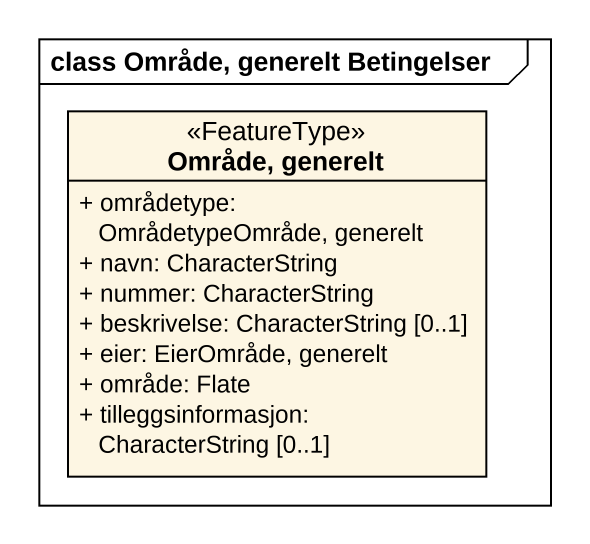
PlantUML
@startuml
mainframe class Område, generelt Betingelser
hide circle
hide empty members
skinparam classAttributeIconSize 0
class "Område, generelt" as Område_generelt <<FeatureType>> {
  + områdetype: OmrådetypeOmråde, generelt
  + navn: CharacterString
  + nummer: CharacterString
  + beskrivelse: CharacterString [0..1]
  + eier: EierOmråde, generelt
  + område: Flate
  + tilleggsinformasjon: CharacterString [0..1]
}
@enduml
